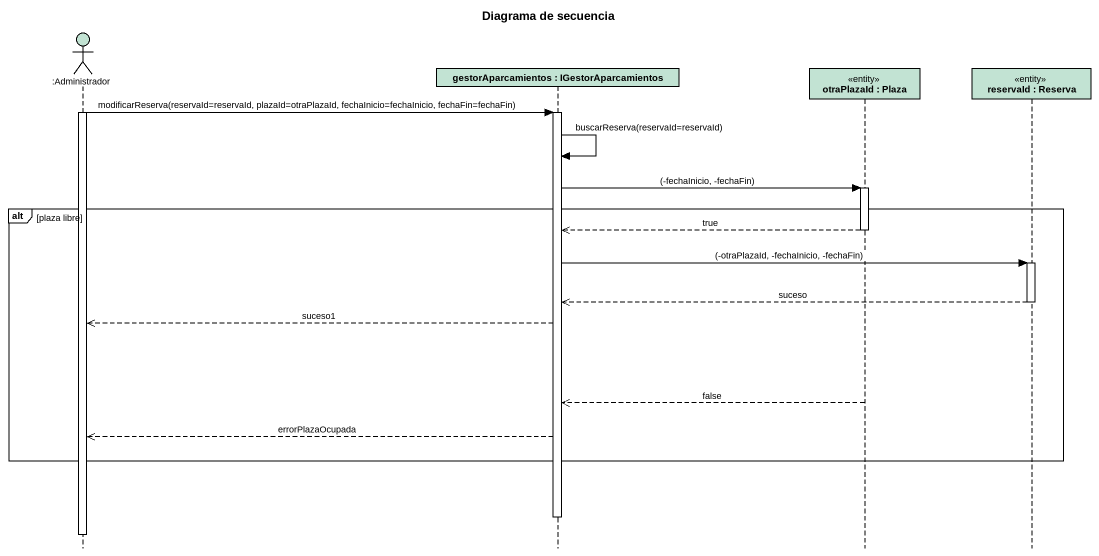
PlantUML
@startuml
title Diagrama de secuencia
hide footbox
actor ":Administrador" as Administrador #C2E3D3
participant "gestorAparcamientos : IGestorAparcamientos" as gestorAparcamientos #C2E3D3
participant "otraPlazaId : Plaza" as otraPlazaId <<entity>> #C2E3D3
participant "reservaId : Reserva" as reservaId <<entity>> #C2E3D3

activate Administrador
Administrador -> gestorAparcamientos : modificarReserva(reservaId=reservaId, plazaId=otraPlazaId, fechaInicio=fechaInicio, fechaFin=fechaFin)
activate gestorAparcamientos
gestorAparcamientos -> gestorAparcamientos : buscarReserva(reservaId=reservaId)
gestorAparcamientos -> otraPlazaId : (-fechaInicio, -fechaFin)
activate otraPlazaId
alt plaza libre
  otraPlazaId -->> gestorAparcamientos : true
  deactivate otraPlazaId
  gestorAparcamientos -> reservaId : (-otraPlazaId, -fechaInicio, -fechaFin)
  activate reservaId
  reservaId -->> gestorAparcamientos : suceso
  deactivate reservaId
  gestorAparcamientos -->> Administrador : suceso1
  otraPlazaId -->> gestorAparcamientos : false
  gestorAparcamientos -->> Administrador : errorPlazaOcupada
end
deactivate gestorAparcamientos
deactivate Administrador
@enduml
